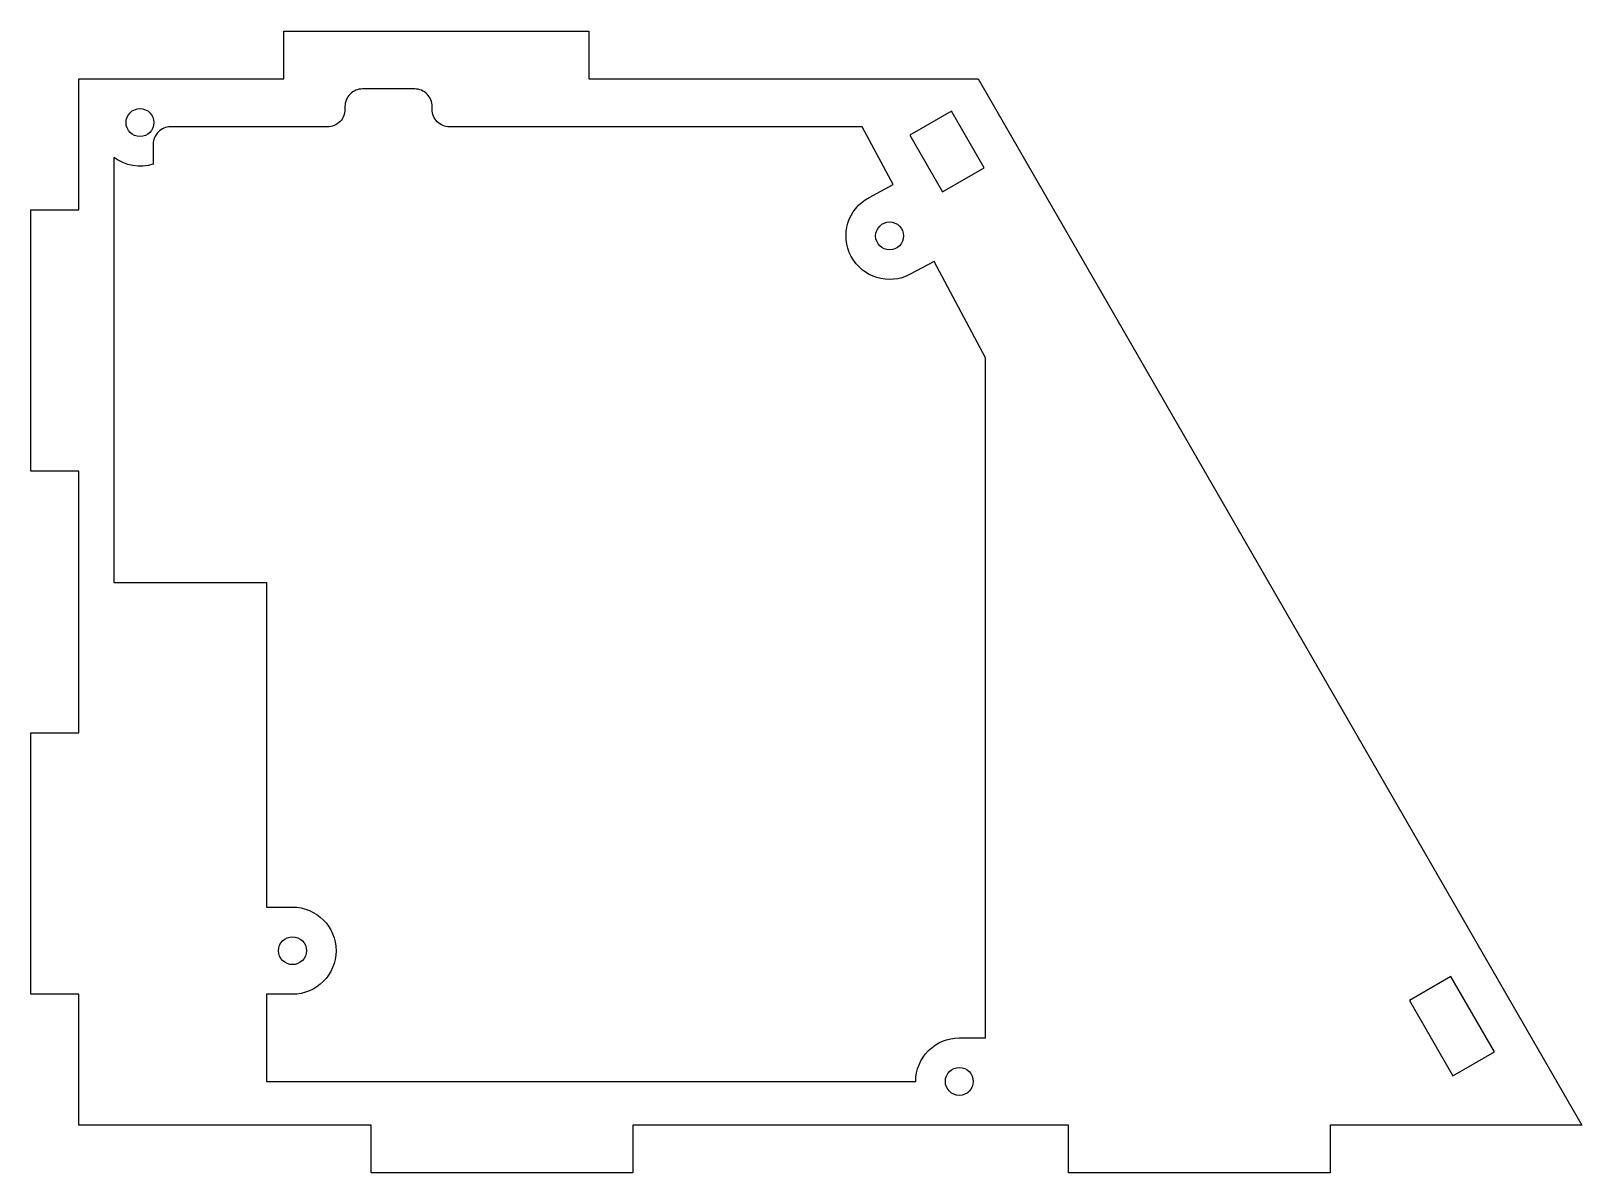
# Model space of a CAD drawing. Header units: millimetres. Extents: x -104 to 74, y -140 to -9.
import ezdxf

# ---------------------------------------------------------------- set-up
doc = ezdxf.new("R2010")
doc.units = ezdxf.units.MM
doc.layers.get('0').update_dxf_attribs({"linetype": 'CONTINUOUS'})

msp = doc.modelspace()

# ---------------------------------------------------------------- linework, layer by layer
for points in [[(-98.82, -134.99), (-98.82, -119.99), (-104.32, -119.99), (-104.32, -89.99), (-98.82, -89.99), (-98.82, -59.99), (-104.32, -59.99), (-104.32, -29.99), (-98.82, -29.99), (-98.82, -14.99), (-75.32, -14.99), (-75.32, -9.49), (-40.32, -9.49), (-40.32, -14.99), (4.34, -14.99), (73.62, -134.99), (44.72, -134.99), (44.72, -140.49), (14.72, -140.49), (14.72, -134.99), (-35.28, -134.99), (-35.28, -140.49), (-65.28, -140.49), (-65.28, -134.99)], [(1.27, -18.68), (-3.49, -21.43), (0.26, -27.92), (5.02, -25.17)], [(63.58, -126.61), (58.58, -117.95), (53.82, -120.7), (58.82, -129.36)]]:
    msp.add_lwpolyline(points, close=True)
msp.add_lwpolyline([(-77.32, -129.99), (-2.82, -129.99, -0.414214), (2.18, -124.99), (5.18, -124.99), (5.18, -46.99), (-0.71, -35.93), (-3.46, -37.4, -1), (-8.17, -28.58), (-5.42, -27.11), (-8.95, -20.49), (-56.3, -20.49, -0.414214), (-58.3, -18.49), (-58.3, -18.14, 0.414214), (-60.3, -16.14), (-66.3, -16.14, 0.414214), (-68.3, -18.14), (-68.3, -18.49, -0.414214), (-70.3, -20.49), (-88.3, -20.49, 0.414214), (-90.3, -22.49), (-90.3, -24.75, -0.242701), (-94.82, -23.99), (-94.82, -72.76), (-77.32, -72.76), (-77.32, -109.99), (-74.32, -109.99, -1), (-74.32, -119.99), (-77.32, -119.99)], format="xyb", close=True)
for centre in [(-91.82, -19.99), (-5.82, -32.99), (-74.32, -114.99), (2.18, -129.99)]:
    msp.add_circle(centre, 1.6)

doc.saveas('drawing.dxf')
